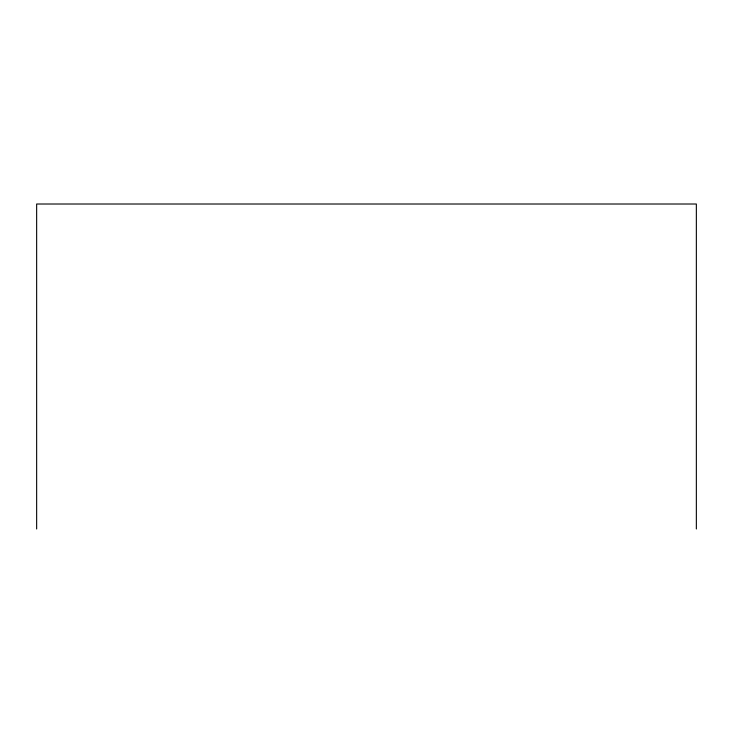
<?xml version="1.0" encoding="UTF-8"?>
<svg xmlns="http://www.w3.org/2000/svg" width="733" height="733" viewBox="0 0 733 733"><rect width="100%" height="100%" fill="white"/><g stroke="black" fill="none" stroke-linecap="round" stroke-linejoin="round"><path stroke-width="1.1" d="M696.35 528.988L696.35 204.012L36.65 204.012L36.65 528.988"/></g></svg>
